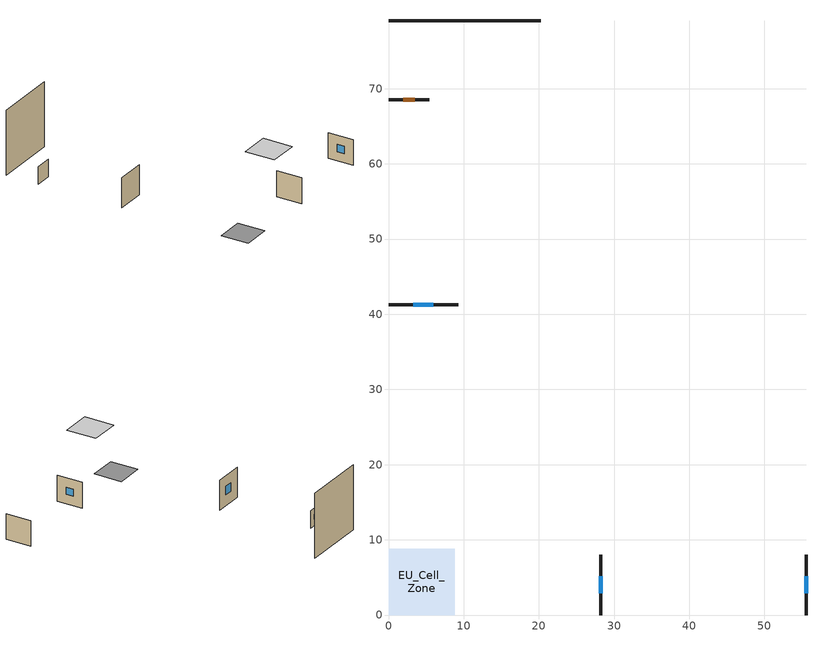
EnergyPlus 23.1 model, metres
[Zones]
EU_Cell_Zone
 floor othersidecoefficients (EU_IT.MidClim.SFH.01.Gen.ReEx.001.001_floor_1_Construction): 0,0 8.79,0 8.79,8.79 0,8.79 z0
 wall outside (EU_IT.MidClim.SFH.01.Gen.ReEx.001.001_wall_1_east_1_Construction): 28.23,0 28.23,8.03 z0:8.03
 wall outside (EU_IT.MidClim.SFH.01.Gen.ReEx.001.001_wall_1_south_2_Construction): 9.27,41.26 0,41.26 z0:9.27
 wall outside (EU_IT.MidClim.SFH.01.Gen.ReEx.001.001_wall_1_west_3_Construction): 55.53,8.03 55.53,0 z0:8.03
 wall outside (EU_IT.MidClim.SFH.01.Gen.ReEx.001.001_wall_1_south_4_Construction): 5.45,68.56 0,68.56 z0:5.45
 wall othersidecoefficients (EU_IT.MidClim.SFH.01.Gen.ReEx.001.001_thermal_bridge_Construction): 20.27,79.01 0,79.01 z0:20.27
 window (EU_IT.MidClim.SFH.01.Gen.ReEx.001.001_window_east_1_Construction): 28.23,2.87 28.23,5.16 z2.87:5.16
 window (EU_IT.MidClim.SFH.01.Gen.ReEx.001.001_window_south_2_Construction): 5.96,41.26 3.32,41.26 z3.32:5.96
 window (EU_IT.MidClim.SFH.01.Gen.ReEx.001.001_window_west_3_Construction): 55.53,5.16 55.53,2.87 z2.87:5.16
 door (EU_IT.MidClim.SFH.01.Gen.ReEx.001.001_door_south_4_Construction): 3.5,68.56 1.95,68.56 z1.95:3.5
 ceiling othersidecoefficients (EU_IT.MidClim.SFH.01.Gen.ReEx.001.001_roof_1_Construction): 13.79,0 23.23,0 23.23,9.43 13.79,9.43 z20
[Building]
EU Step8 Campaign Cell: North Axis=0; Terrain=City; Solar Distribution=FullExterior
[Site:Location]
Bologna: Latitude=44.5; Longitude=11.25; Time Zone=1; Elevation=37
[SizingPeriod:WeatherFileDays]
AnnualSizingPeriod: Begin Month=1; Begin Day of Month=1; End Month=12; End Day of Month=31; Use Weather File Daylight Saving Period=No; Use Weather File Rain and Snow Indicators=No
[MATERIAL]
EU_InternalMass_Material: Roughness=MediumRough; Thickness=0.1; Conductivity=1; Density=1800; Specific Heat=900; Thermal Absorptance=0.9; Solar Absorptance=0.7; Visible Absorptance=0.7
[MATERIAL:NOMASS] Roughness=MediumRough; Thermal Absorptance=0.9; Solar Absorptance=0.7; Visible Absorptance=0.7
Name | Thermal Resistance
EU_IT.MidClim.SFH.01.Gen.ReEx.001.001_floor_1_NoMass | 0.625
EU_IT.MidClim.SFH.01.Gen.ReEx.001.001_roof_1_NoMass | 0.694444
EU_IT.MidClim.SFH.01.Gen.ReEx.001.001_wall_1_east_1_NoMass; EU_IT.MidClim.SFH.01.Gen.ReEx.001.001_wall_1_south_2_NoMass; EU_IT.MidClim.SFH.01.Gen.ReEx.001.001_wall_1_west_3_NoMass; EU_IT.MidClim.SFH.01.Gen.ReEx.001.001_wall_1_south_4_NoMass | 0.776398
EU_IT.MidClim.SFH.01.Gen.ReEx.001.001_door_south_4_NoMass | 0.416667
EU_IT.MidClim.SFH.01.Gen.ReEx.001.001_thermal_bridge_NoMass | 25
[WINDOWMATERIAL:SIMPLEGLAZINGSYSTEM] UFactor=4.56; Solar Heat Gain Coefficient=0.85; Visible Transmittance=0.85
EU_IT.MidClim.SFH.01.Gen.ReEx.001.001_window_east_1_SimpleGlazing; EU_IT.MidClim.SFH.01.Gen.ReEx.001.001_window_south_2_SimpleGlazing; EU_IT.MidClim.SFH.01.Gen.ReEx.001.001_window_west_3_SimpleGlazing
[CONSTRUCTION]
EU_IT.MidClim.SFH.01.Gen.ReEx.001.001_floor_1_Construction: EU_IT.MidClim.SFH.01.Gen.ReEx.001.001_floor_1_NoMass
EU_IT.MidClim.SFH.01.Gen.ReEx.001.001_roof_1_Construction: EU_IT.MidClim.SFH.01.Gen.ReEx.001.001_roof_1_NoMass
EU_IT.MidClim.SFH.01.Gen.ReEx.001.001_wall_1_east_1_Construction: EU_IT.MidClim.SFH.01.Gen.ReEx.001.001_wall_1_east_1_NoMass
EU_IT.MidClim.SFH.01.Gen.ReEx.001.001_window_east_1_Construction: EU_IT.MidClim.SFH.01.Gen.ReEx.001.001_window_east_1_SimpleGlazing
EU_IT.MidClim.SFH.01.Gen.ReEx.001.001_wall_1_south_2_Construction: EU_IT.MidClim.SFH.01.Gen.ReEx.001.001_wall_1_south_2_NoMass
EU_IT.MidClim.SFH.01.Gen.ReEx.001.001_window_south_2_Construction: EU_IT.MidClim.SFH.01.Gen.ReEx.001.001_window_south_2_SimpleGlazing
EU_IT.MidClim.SFH.01.Gen.ReEx.001.001_wall_1_west_3_Construction: EU_IT.MidClim.SFH.01.Gen.ReEx.001.001_wall_1_west_3_NoMass
EU_IT.MidClim.SFH.01.Gen.ReEx.001.001_window_west_3_Construction: EU_IT.MidClim.SFH.01.Gen.ReEx.001.001_window_west_3_SimpleGlazing
EU_IT.MidClim.SFH.01.Gen.ReEx.001.001_wall_1_south_4_Construction: EU_IT.MidClim.SFH.01.Gen.ReEx.001.001_wall_1_south_4_NoMass
EU_IT.MidClim.SFH.01.Gen.ReEx.001.001_door_south_4_Construction: EU_IT.MidClim.SFH.01.Gen.ReEx.001.001_door_south_4_NoMass
EU_IT.MidClim.SFH.01.Gen.ReEx.001.001_thermal_bridge_Construction: EU_IT.MidClim.SFH.01.Gen.ReEx.001.001_thermal_bridge_NoMass
EU_InternalMass_Construction: EU_InternalMass_Material
[ZONE]
EU_Cell_Zone: Type=1; Multiplier=1; Ceiling Height=1.91835; Volume=533.3; Floor Area=139; Part of Total Floor Area=Yes
[INTERNALMASS]
EU_Cell_Zone_EU_InternalMass: Construction=EU_InternalMass_Construction; Zone or ZoneList=EU_Cell_Zone; Surface Area=139
[SURFACEPROPERTY:OTHERSIDECOEFFICIENTS] Combined ConvectiveRadiative Film Coefficient=0; Constant Temperature=0; Constant Temperature Coefficient=0; Ground Temperature Coefficient=0; Wind Speed Coefficient=0; Sinusoidal Variation of Constant Temperature Coefficient=No; Period of Sinusoidal Variation=24; Previous Other Side Temperature Coefficient=0
Name | External DryBulb Temperature Coefficient | Zone Air Temperature Coefficient
EU_IT.MidClim.SFH.01.Gen.ReEx.001.001_floor_1_b0.5 | 0.5 | 0.5
EU_IT.MidClim.SFH.01.Gen.ReEx.001.001_roof_1_b1 | 1 | 2.22045e-16
EU_IT.MidClim.SFH.01.Gen.ReEx.001.001_wall_1_east_1_b1; EU_IT.MidClim.SFH.01.Gen.ReEx.001.001_wall_1_south_2_b1; EU_IT.MidClim.SFH.01.Gen.ReEx.001.001_wall_1_west_3_b1; EU_IT.MidClim.SFH.01.Gen.ReEx.001.001_wall_1_south_4_b1; EU_IT.MidClim.SFH.01.Gen.ReEx.001.001_thermal_bridge_b1 | 1 | 0
[OTHEREQUIPMENT]
EU_Step8_InternalGain_it__IT.MidClim.SFH.01.Gen.ReEx.001.001__f100_f100: Fuel Type=Electricity; Zone or ZoneList or Space or SpaceList=EU_Cell_Zone; Schedule=EU_Step8_GainSchedule_it__IT.MidClim.SFH.01.Gen.ReEx.001.001__f100_f100; Design Level Calculation Method=Watts/Area; Power per Zone Floor Area=1; Fraction Latent=0; Fraction Radiant=0; Fraction Lost=0; Carbon Dioxide Generation Rate=0; EndUse Subcategory=EU_Step8_InternalGains
[ZONEVENTILATION:DESIGNFLOWRATE]
EU_ConstantAir_EU_Cell_Zone: Zone or ZoneList or Space or SpaceList=EU_Cell_Zone; Schedule=EU_AlwaysOn; Design Flow Rate Calculation Method=AirChanges/Hour; Air Changes per Hour=0.64; Ventilation Type=Natural; Fan Pressure Rise=0; Fan Total Efficiency=1; Constant Term Coefficient=1; Temperature Term Coefficient=0; Velocity Term Coefficient=0; Velocity Squared Term Coefficient=0; Minimum Indoor Temperature=-100; Maximum Indoor Temperature=100; Delta Temperature=-100; Minimum Outdoor Temperature=-100; Maximum Outdoor Temperature=100; Maximum Wind Speed=40
[HVACTEMPLATE:THERMOSTAT]
EU_HeatOnly_EU_Cell_Zone: Constant Heating Setpoint=20; Constant Cooling Setpoint=50
[HVACTEMPLATE:ZONE:IDEALLOADSAIRSYSTEM]
EU_Cell_Zone: Template Thermostat=EU_HeatOnly_EU_Cell_Zone; System Availability Schedule=EU_AlwaysOn; Maximum Heating Supply Air Temperature=50; Minimum Cooling Supply Air Temperature=13; Maximum Heating Supply Air Humidity Ratio=0.0156; Minimum Cooling Supply Air Humidity Ratio=0.0077; Heating Limit=NoLimit; Cooling Limit=NoLimit; Heating Availability Schedule=EU_AlwaysOn; Cooling Availability Schedule=EU_CoolingOff; Dehumidification Control Type=ConstantSensibleHeatRatio; Cooling Sensible Heat Ratio=0.7; Dehumidification Setpoint=60; Humidification Control Type=None; Humidification Setpoint=30; Outdoor Air Method=None; Outdoor Air Flow Rate per Person=0.00944; Outdoor Air Flow Rate per Zone Floor Area=0; Outdoor Air Flow Rate per Zone=0; Demand Controlled Ventilation Type=None; Outdoor Air Economizer Type=NoEconomizer; Heat Recovery Type=None; Sensible Heat Recovery Effectiveness=0.7; Latent Heat Recovery Effectiveness=0.65
[SIZING:ZONE]
EU_Cell_Zone: Zone Cooling Design Supply Air Temperature Input Method=SupplyAirTemperature; Zone Cooling Design Supply Air Temperature=13; Zone Heating Design Supply Air Temperature Input Method=SupplyAirTemperature; Zone Heating Design Supply Air Temperature=50; Zone Cooling Design Supply Air Humidity Ratio=0.008; Zone Heating Design Supply Air Humidity Ratio=0.008; Cooling Design Air Flow Method=DesignDay; Cooling Design Air Flow Rate=0; Cooling Minimum Air Flow per Zone Floor Area=0.000762; Cooling Minimum Air Flow=0; Cooling Minimum Air Flow Fraction=0.2; Heating Design Air Flow Method=DesignDay; Heating Design Air Flow Rate=0; Heating Maximum Air Flow per Zone Floor Area=0.002032; Heating Maximum Air Flow=0.141576; Heating Maximum Air Flow Fraction=0.3; Account for Dedicated Outdoor Air System=No; Dedicated Outdoor Air System Control Strategy=NeutralSupplyAir; Dedicated Outdoor Air Low Setpoint Temperature for Design=autosize; Dedicated Outdoor Air High Setpoint Temperature for Design=autosize; Zone Load Sizing Method=Sensible Load Only No Latent Load; Zone Latent Cooling Design Supply Air Humidity Ratio Input Method=HumidityRatioDifference; Zone Cooling Design Supply Air Humidity Ratio Difference=0.005; Zone Latent Heating Design Supply Air Humidity Ratio Input Method=HumidityRatioDifference; Zone Humidification Design Supply Air Humidity Ratio Difference=0.005
[SCHEDULE:CONSTANT]
Name | Hourly Value
EU_AlwaysOn | 1
EU_CoolingOff | 0
[SCHEDULE:FILE]
EU_Step8_GainSchedule_it__IT.MidClim.SFH.01.Gen.ReEx.001.001__f100_f100: File=C:\Users\o_iseri\Desktop\OpenUBEM\openubem\outputs\eu_certified_rerun_2026-08-28\rep1\schedules\it__IT.MidClim.SFH.01.Gen.ReEx.001.001__f100.csv; Column Number=1; Rows to Skip at Top=0; Number of Hours of Data=8760; Column Separator=Comma; Interpolate to Timestep=No; Minutes per Item=60; Adjust Schedule for Daylight Savings=Yes
